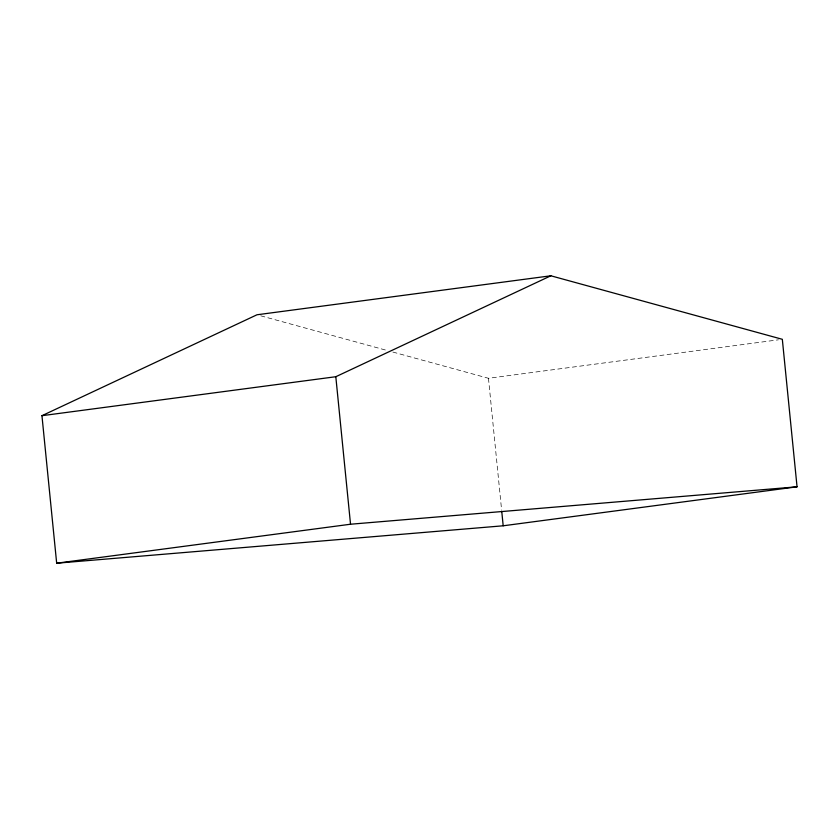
<?xml version="1.0" encoding="UTF-8"?>
<svg xmlns="http://www.w3.org/2000/svg" width="839" height="839" viewBox="0 0 839 839"><rect width="100%" height="100%" fill="white"/><g stroke="black" fill="none" stroke-linecap="round" stroke-linejoin="round"><path stroke-width="0.63" stroke-dasharray="4.2 3.15" d="M392.862 352.055L488.466 378.284L778.445 339.816M260.772 315.81L386.569 350.324M488.466 378.284L501.628 510.217"/><path stroke-width="1.26" d="M41.95 415.693L256.996 314.772L550.866 275.79L782.326 339.302L797.05 486.809L503.19 525.791L56.674 563.21L41.95 415.693L335.81 376.721L550.866 275.79M56.674 563.21L350.534 524.228L797.05 486.809M501.764 511.507L503.19 525.791M335.81 376.721L350.534 524.228"/></g></svg>
